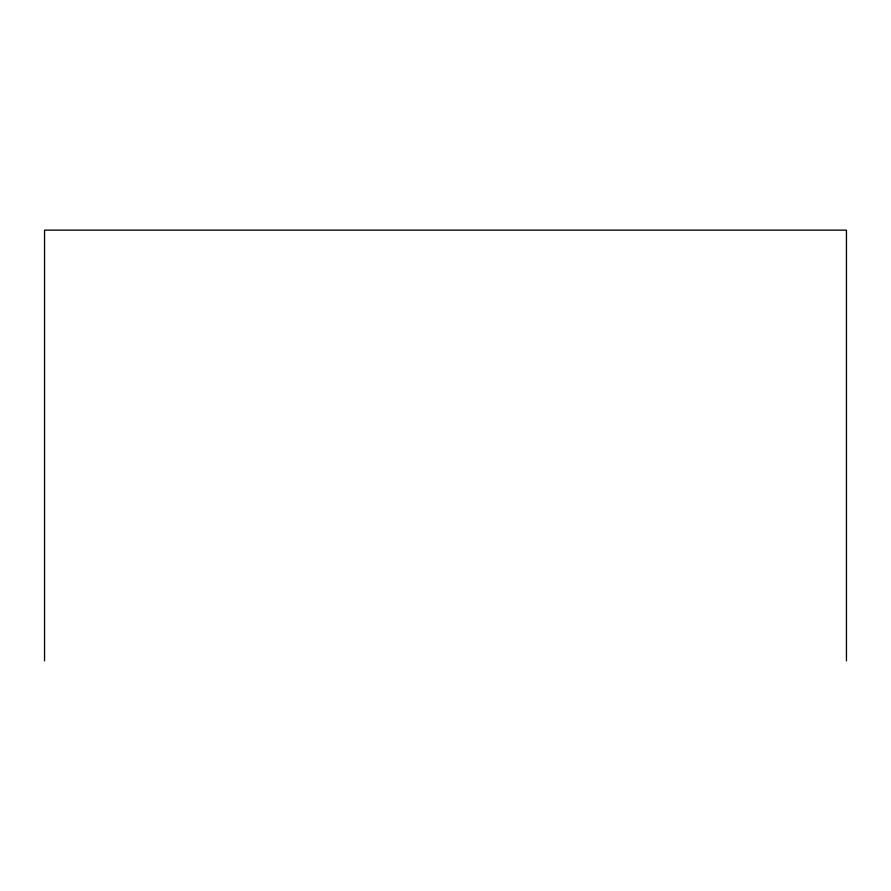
<?xml version="1.0" encoding="UTF-8"?>
<svg xmlns="http://www.w3.org/2000/svg" width="891" height="891" viewBox="0 0 891 891"><rect width="100%" height="100%" fill="white"/><g stroke="black" fill="none" stroke-linecap="round" stroke-linejoin="round"><path stroke-width="1.34" d="M846.45 660.855L846.45 230.145L44.55 230.145L44.55 660.855"/></g></svg>
